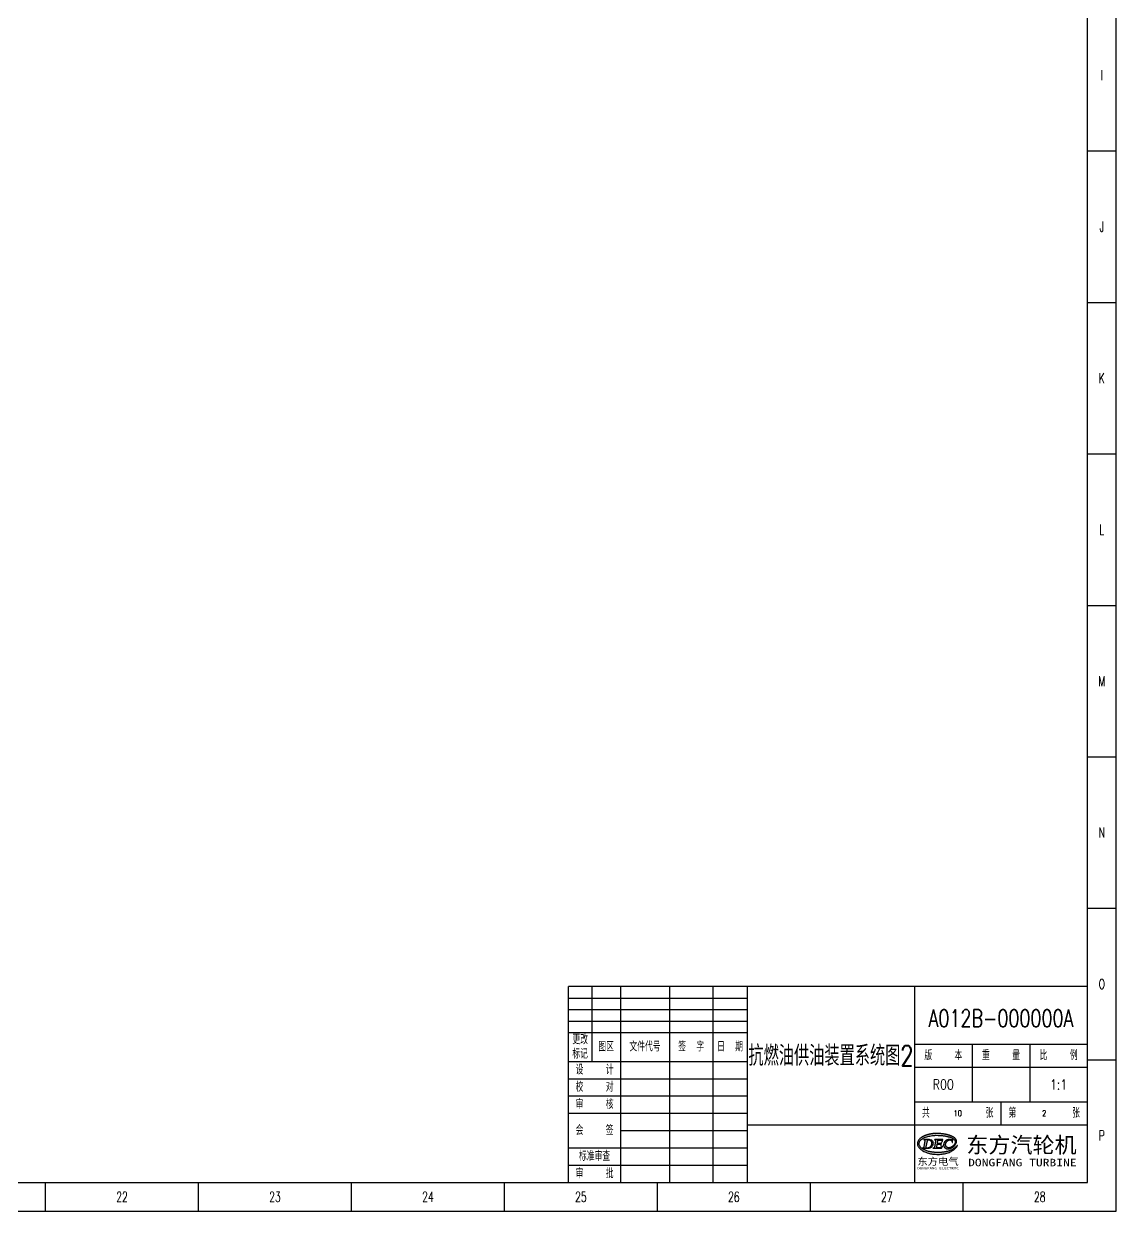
# Model space of a CAD drawing. Header units: millimetres. Extents: x 0 to 1486, y 0 to 841.
# Drawn here: x 1106.9 to 1486, y 0 to 412.1 of the extents above; entities that cross this region are included whole.
import ezdxf
from ezdxf.enums import TextEntityAlignment as Align

# ---------------------------------------------------------------- set-up
doc = ezdxf.new("R2010")
doc.units = ezdxf.units.MM
doc.layers.add('PDM_Title', color=7, linetype='Continuous')
doc.styles.add('HZ', font='TXT.SHX', dxfattribs={"width": 0.667, "bigfont": 'HZTXT.SHX'})
doc.styles.add('pdmHT', font='SIMHEI.TTF')

# ---------------------------------------------------------------- blocks, each defined once
blk = doc.blocks.new('FitPDM_DWGFrame')
at = {"layer": 'PDM_Title'}
h = blk.add_hatch(color=2, dxfattribs=at)
h.paths.add_polyline_path([(1419.25, 24.86), (1419.24, 24.83), (1419.23, 24.81), (1419.24, 24.79), (1419.26, 24.76), (1419.47, 24.76), (1419.51, 24.74), (1419.55, 24.72), (1419.59, 24.67), (1419.62, 24.62), (1419.63, 24.53), (1419.26, 22.33), (1419.25, 22.22), (1419.2, 22.15), (1419.15, 22.08), (1419.08, 22.01), (1419, 21.96), (1418.91, 21.96), (1418.82, 21.94), (1418.75, 21.93), (1418.73, 21.88), (1418.75, 21.84), (1418.79, 21.84), (1420.5, 21.84), (1420.71, 21.86), (1420.92, 21.89), (1421.13, 21.93), (1421.32, 21.99), (1421.48, 22.06), (1421.7, 22.17), (1421.88, 22.28), (1422.01, 22.39), (1422.17, 22.56), (1422.29, 22.72), (1422.38, 22.87), (1422.45, 23.05), (1422.51, 23.2), (1422.53, 23.41), (1422.54, 23.59), (1422.53, 23.78), (1422.5, 23.96), (1422.44, 24.13), (1422.33, 24.3), (1422.18, 24.47), (1421.96, 24.62), (1421.76, 24.71), (1421.48, 24.8), (1421.21, 24.86), (1420.96, 24.86)])
h.paths.add_polyline_path([(1420.45, 24.62), (1420.4, 24.56), (1420.37, 24.48), (1420.34, 24.38), (1419.99, 22.35), (1419.97, 22.24), (1419.97, 22.15), (1419.97, 22.09), (1420.05, 22.04), (1420.14, 22.01), (1420.32, 22.01), (1420.52, 22.02), (1420.64, 22.03), (1420.77, 22.05), (1420.91, 22.09), (1421, 22.12), (1421.1, 22.15), (1421.18, 22.19), (1421.28, 22.24), (1421.36, 22.29), (1421.43, 22.35), (1421.51, 22.39), (1421.57, 22.43), (1421.62, 22.49), (1421.68, 22.57), (1421.72, 22.63), (1421.77, 22.71), (1421.81, 22.78), (1421.83, 22.82), (1421.89, 22.91), (1421.92, 22.99), (1421.95, 23.08), (1421.98, 23.19), (1422, 23.29), (1422.03, 23.4), (1422.04, 23.51), (1422.04, 23.6), (1422.04, 23.69), (1422, 23.9), (1421.96, 24.04), (1421.93, 24.09), (1421.89, 24.17), (1421.84, 24.22), (1421.81, 24.27), (1421.76, 24.33), (1421.72, 24.38), (1421.66, 24.43), (1421.58, 24.5), (1421.5, 24.53), (1421.4, 24.58), (1421.27, 24.63), (1421.08, 24.68), (1420.94, 24.7), (1420.81, 24.71), (1420.72, 24.7)], flags=0)
h.paths.add_polyline_path([(1424.21, 24.66), (1425.24, 24.65), (1425.31, 24.62), (1425.39, 24.59), (1425.44, 24.55), (1425.48, 24.51), (1425.52, 24.46), (1425.54, 24.41), (1425.56, 24.36), (1425.58, 24.25), (1425.6, 24.18), (1425.62, 24.16), (1425.64, 24.16), (1425.67, 24.16), (1425.71, 24.19), (1425.74, 24.23), (1425.76, 24.28), (1425.83, 24.75), (1425.83, 24.8), (1425.81, 24.83), (1425.78, 24.85), (1425.75, 24.86), (1423.02, 24.86), (1422.98, 24.84), (1422.98, 24.8), (1423, 24.76), (1423.12, 24.75), (1423.21, 24.73), (1423.28, 24.69), (1423.31, 24.64), (1423.32, 24.56), (1423.31, 24.49), (1422.9, 22.25), (1422.87, 22.17), (1422.84, 22.11), (1422.79, 22.06), (1422.75, 22), (1422.68, 21.96), (1422.63, 21.94), (1422.59, 21.93), (1422.43, 21.93), (1422.41, 21.92), (1422.4, 21.88), (1422.41, 21.86), (1422.43, 21.84), (1425.31, 21.84), (1425.35, 21.85), (1425.4, 21.89), (1425.42, 21.92), (1425.68, 22.51), (1425.69, 22.54), (1425.69, 22.58), (1425.67, 22.59), (1425.64, 22.61), (1425.6, 22.61), (1425.57, 22.6), (1425.53, 22.56), (1425.5, 22.51), (1425.47, 22.46), (1425.43, 22.4), (1425.35, 22.34), (1425.25, 22.27), (1425.17, 22.21), (1425.1, 22.17), (1425.02, 22.12), (1424.94, 22.08), (1424.88, 22.05), (1424.8, 22.03), (1424.72, 22.02), (1424.65, 22.01), (1423.84, 22), (1423.78, 22.02), (1423.73, 22.05), (1423.71, 22.07), (1423.7, 22.16), (1423.7, 22.26), (1423.86, 23.2), (1423.87, 23.25), (1423.88, 23.28), (1423.91, 23.3), (1423.98, 23.31), (1424.71, 23.31), (1424.83, 23.29), (1424.93, 23.27), (1424.99, 23.22), (1425.03, 23.17), (1425.07, 23.11), (1425.09, 23.05), (1425.08, 22.99), (1425.08, 22.95), (1425.09, 22.9), (1425.11, 22.89), (1425.15, 22.89), (1425.18, 22.9), (1425.21, 22.92), (1425.22, 22.94), (1425.38, 23.82), (1425.39, 23.87), (1425.39, 23.89), (1425.37, 23.9), (1425.34, 23.91), (1425.31, 23.91), (1425.29, 23.89), (1425.27, 23.83), (1425.25, 23.76), (1425.23, 23.7), (1425.2, 23.65), (1425.15, 23.61), (1425.12, 23.58), (1425.05, 23.54), (1424.99, 23.51), (1424.92, 23.48), (1424.87, 23.48), (1423.97, 23.48), (1423.93, 23.51), (1423.92, 23.56), (1423.94, 23.65), (1424.09, 24.52), (1424.1, 24.57), (1424.12, 24.6), (1424.14, 24.63)])
h.paths.add_polyline_path([(1430.82, 22.6), (1430.86, 22.66), (1430.9, 22.72), (1430.91, 22.73), (1430.91, 22.75), (1430.91, 22.77), (1430.89, 22.79), (1430.88, 22.82), (1430.85, 22.82), (1430.81, 22.81), (1430.77, 22.77), (1430.73, 22.72), (1430.69, 22.66), (1430.67, 22.64), (1430.53, 22.49), (1430.35, 22.34), (1430.27, 22.26), (1430.17, 22.18), (1430.06, 22.07), (1429.96, 22), (1429.87, 21.94), (1429.78, 21.87), (1429.59, 21.72), (1429.46, 21.64), (1429.27, 21.53), (1429.09, 21.42), (1428.9, 21.33), (1428.73, 21.24), (1428.64, 21.2), (1428.58, 21.17), (1428.41, 21.11), (1428.26, 21.04), (1428.06, 20.97), (1427.87, 20.9), (1427.66, 20.83), (1427.46, 20.77), (1427.24, 20.72), (1427.03, 20.69), (1426.83, 20.66), (1426.62, 20.61), (1426.42, 20.58), (1426.13, 20.54), (1425.94, 20.51), (1425.7, 20.48), (1425.47, 20.46), (1425.21, 20.44), (1424.92, 20.41), (1424.57, 20.39), (1424.21, 20.39), (1424.03, 20.38), (1423.79, 20.37), (1423.4, 20.39), (1423.2, 20.41), (1423.06, 20.43), (1422.83, 20.46), (1422.65, 20.46), (1422.43, 20.51), (1422.14, 20.54), (1421.95, 20.59), (1421.74, 20.61), (1421.46, 20.67), (1421.19, 20.73), (1420.91, 20.79), (1420.64, 20.87), (1420.26, 20.99), (1420.05, 21.08), (1419.8, 21.17), (1419.58, 21.27), (1419.4, 21.35), (1419.22, 21.43), (1419.05, 21.54), (1418.82, 21.64), (1418.64, 21.77), (1418.48, 21.89), (1418.32, 22.04), (1418.17, 22.18), (1418.02, 22.36), (1417.94, 22.46), (1417.81, 22.65), (1417.72, 22.83), (1417.65, 23.06), (1417.61, 23.28), (1417.6, 23.54), (1417.64, 23.77), (1417.7, 24.01), (1417.79, 24.16), (1417.87, 24.32), (1418.01, 24.51), (1418.16, 24.7), (1418.34, 24.87), (1418.59, 25.07), (1418.89, 25.26), (1418.99, 25.33), (1419.23, 25.45), (1419.48, 25.58), (1419.85, 25.73), (1420.23, 25.83), (1420.63, 25.95), (1421.01, 26.05), (1421.32, 26.11), (1421.83, 26.19), (1422.23, 26.25), (1422.62, 26.29), (1423, 26.32), (1423.34, 26.35), (1424.25, 26.34), (1424.8, 26.31), (1425.02, 26.29), (1425.26, 26.27), (1425.47, 26.25), (1425.7, 26.24), (1425.92, 26.21), (1426.11, 26.18), (1426.34, 26.15), (1426.52, 26.12), (1426.75, 26.09), (1426.99, 26.04), (1427.26, 25.99), (1427.52, 25.93), (1427.71, 25.87), (1427.93, 25.82), (1428.1, 25.78), (1428.3, 25.74), (1428.46, 25.68), (1428.65, 25.61), (1428.76, 25.54), (1428.87, 25.51), (1428.98, 25.46), (1429.07, 25.4), (1429.15, 25.36), (1429.25, 25.3), (1429.36, 25.23), (1429.46, 25.16), (1429.53, 25.09), (1429.62, 25.02), (1429.69, 24.95), (1429.8, 24.86), (1429.87, 24.77), (1429.91, 24.69), (1429.95, 24.63), (1430, 24.55), (1430.04, 24.49), (1430.06, 24.41), (1430.09, 24.32), (1430.11, 24.21), (1430.11, 24.03), (1430.11, 23.88), (1430.09, 23.75), (1430.06, 23.66), (1430.04, 23.57), (1430.01, 23.47), (1429.95, 23.36), (1429.9, 23.29), (1429.82, 23.15), (1429.74, 23.05), (1429.68, 22.95), (1429.57, 22.85), (1429.49, 22.77), (1429.4, 22.68), (1429.34, 22.62), (1429.23, 22.54), (1429.15, 22.48), (1429.06, 22.42), (1428.97, 22.37), (1428.84, 22.31), (1428.76, 22.26), (1428.68, 22.23), (1428.59, 22.18), (1428.49, 22.14), (1428.35, 22.12), (1428.22, 22.09), (1428.07, 22.05), (1427.87, 22.05), (1427.65, 22.05), (1427.56, 22.08), (1427.44, 22.11), (1427.36, 22.14), (1427.29, 22.18), (1427.22, 22.22), (1427.16, 22.26), (1427.12, 22.3), (1427.08, 22.33), (1427.04, 22.35), (1427.01, 22.4), (1426.98, 22.44), (1426.96, 22.48), (1426.93, 22.53), (1426.9, 22.59), (1426.88, 22.65), (1426.86, 22.72), (1426.84, 22.79), (1426.82, 22.88), (1426.81, 22.97), (1426.79, 23.11), (1426.79, 23.24), (1426.82, 23.34), (1426.83, 23.41), (1426.84, 23.48), (1426.87, 23.57), (1426.9, 23.65), (1426.93, 23.73), (1426.96, 23.79), (1426.99, 23.85), (1427.02, 23.91), (1427.04, 23.97), (1427.06, 24), (1427.1, 24.04), (1427.12, 24.08), (1427.16, 24.11), (1427.18, 24.13), (1427.19, 24.16), (1427.21, 24.18), (1427.24, 24.22), (1427.25, 24.24), (1427.27, 24.26), (1427.32, 24.3), (1427.35, 24.35), (1427.45, 24.42), (1427.53, 24.48), (1427.63, 24.53), (1427.72, 24.59), (1427.8, 24.62), (1427.87, 24.65), (1427.98, 24.68), (1428.06, 24.7), (1428.12, 24.73), (1428.23, 24.73), (1428.38, 24.73), (1428.46, 24.71), (1428.55, 24.68), (1428.63, 24.66), (1428.71, 24.62), (1428.77, 24.58), (1428.82, 24.54), (1428.87, 24.49), (1428.92, 24.43), (1428.96, 24.39), (1428.99, 24.34), (1429, 24.29), (1429.03, 24.23), (1429.03, 24.16), (1429.05, 24.07), (1429.07, 23.99), (1429.07, 23.91), (1429.08, 23.89), (1429.1, 23.89), (1429.14, 23.88), (1429.15, 23.89), (1429.17, 23.91), (1429.17, 23.99), (1429.18, 24.11), (1429.3, 24.82), (1429.3, 24.85), (1429.28, 24.87), (1429.26, 24.89), (1429.22, 24.89), (1429.18, 24.87), (1429.15, 24.85), (1429.13, 24.82), (1429.12, 24.8), (1429.09, 24.78), (1429.04, 24.76), (1429, 24.75), (1428.95, 24.75), (1428.88, 24.76), (1428.82, 24.78), (1428.73, 24.8), (1428.63, 24.82), (1428.54, 24.85), (1428.43, 24.86), (1428.31, 24.87), (1428.16, 24.89), (1428, 24.89), (1427.84, 24.87), (1427.68, 24.86), (1427.58, 24.84), (1427.5, 24.82), (1427.39, 24.79), (1427.3, 24.76), (1427.22, 24.73), (1427.15, 24.71), (1427.06, 24.65), (1426.97, 24.6), (1426.9, 24.56), (1426.85, 24.51), (1426.8, 24.47), (1426.74, 24.42), (1426.66, 24.34), (1426.58, 24.26), (1426.52, 24.19), (1426.48, 24.13), (1426.43, 24.08), (1426.38, 24.01), (1426.34, 23.93), (1426.3, 23.86), (1426.27, 23.77), (1426.23, 23.7), (1426.19, 23.6), (1426.17, 23.52), (1426.17, 23.46), (1426.15, 23.41), (1426.14, 23.3), (1426.11, 23.21), (1426.11, 23.14), (1426.1, 23.05), (1426.09, 23.01), (1426.1, 22.98), (1426.11, 22.89), (1426.12, 22.8), (1426.14, 22.71), (1426.14, 22.62), (1426.16, 22.54), (1426.21, 22.44), (1426.25, 22.37), (1426.3, 22.29), (1426.34, 22.23), (1426.39, 22.17), (1426.44, 22.13), (1426.5, 22.06), (1426.55, 22), (1426.62, 21.95), (1426.7, 21.89), (1426.78, 21.84), (1426.85, 21.81), (1426.92, 21.79), (1427.04, 21.75), (1427.15, 21.71), (1427.27, 21.69), (1427.42, 21.68), (1427.57, 21.67), (1427.74, 21.68), (1427.91, 21.69), (1428.07, 21.71), (1428.22, 21.74), (1428.33, 21.77), (1428.41, 21.79), (1428.49, 21.82), (1428.61, 21.86), (1428.68, 21.91), (1428.77, 21.94), (1428.87, 22), (1428.94, 22.04), (1429.01, 22.08), (1429.11, 22.14), (1429.18, 22.2), (1429.29, 22.26), (1429.35, 22.31), (1429.41, 22.36), (1429.46, 22.38), (1429.53, 22.45), (1429.61, 22.5), (1429.67, 22.56), (1429.72, 22.62), (1429.77, 22.65), (1429.83, 22.71), (1429.85, 22.75), (1429.91, 22.8), (1429.94, 22.86), (1429.98, 22.88), (1430.01, 22.92), (1430.04, 22.95), (1430.06, 22.99), (1430.1, 23.04), (1430.14, 23.08), (1430.16, 23.12), (1430.2, 23.18), (1430.24, 23.24), (1430.28, 23.28), (1430.31, 23.35), (1430.36, 23.4), (1430.38, 23.45), (1430.4, 23.49), (1430.42, 23.56), (1430.44, 23.61), (1430.47, 23.69), (1430.5, 23.76), (1430.52, 23.84), (1430.54, 23.91), (1430.56, 23.99), (1430.57, 24.08), (1430.58, 24.24), (1430.57, 24.46), (1430.55, 24.58), (1430.52, 24.66), (1430.49, 24.75), (1430.46, 24.8), (1430.43, 24.86), (1430.39, 24.93), (1430.34, 25), (1430.3, 25.05), (1430.26, 25.11), (1430.2, 25.16), (1430.14, 25.25), (1430.06, 25.31), (1430, 25.38), (1429.94, 25.42), (1429.86, 25.49), (1429.79, 25.55), (1429.71, 25.61), (1429.65, 25.66), (1429.57, 25.7), (1429.5, 25.74), (1429.41, 25.79), (1429.34, 25.83), (1429.27, 25.87), (1429.2, 25.9), (1429.12, 25.94), (1429.06, 25.98), (1429.02, 25.99), (1428.96, 26.01), (1428.86, 26.07), (1428.76, 26.1), (1428.69, 26.14), (1428.59, 26.17), (1428.51, 26.21), (1428.43, 26.24), (1428.35, 26.27), (1428.27, 26.31), (1428.18, 26.33), (1428.09, 26.36), (1428.01, 26.38), (1427.92, 26.42), (1427.82, 26.45), (1427.72, 26.47), (1427.62, 26.5), (1427.53, 26.53), (1427.43, 26.55), (1427.33, 26.58), (1427.22, 26.6), (1427.12, 26.62), (1427.04, 26.64), (1426.95, 26.66), (1426.82, 26.68), (1426.74, 26.7), (1426.64, 26.71), (1426.57, 26.74), (1426.46, 26.75), (1426.38, 26.77), (1426.27, 26.79), (1426.11, 26.81), (1426, 26.83), (1425.91, 26.85), (1425.8, 26.87), (1425.67, 26.88), (1425.49, 26.9), (1425.34, 26.92), (1425.14, 26.94), (1424.95, 26.95), (1424.75, 26.95), (1424.54, 26.96), (1424.27, 26.97), (1423.96, 26.98), (1423.61, 26.99), (1423.37, 26.98), (1423.1, 26.96), (1422.88, 26.96), (1422.62, 26.95), (1422.41, 26.93), (1422.24, 26.9), (1422.05, 26.88), (1421.9, 26.86), (1421.8, 26.84), (1421.71, 26.82), (1421.61, 26.8), (1421.48, 26.78), (1421.39, 26.76), (1421.25, 26.73), (1421.14, 26.71), (1421.06, 26.69), (1420.95, 26.66), (1420.82, 26.64), (1420.73, 26.62), (1420.65, 26.59), (1420.54, 26.56), (1420.43, 26.53), (1420.33, 26.5), (1420.24, 26.47), (1420.18, 26.45), (1420.09, 26.42), (1419.99, 26.38), (1419.91, 26.37), (1419.85, 26.33), (1419.78, 26.31), (1419.7, 26.27), (1419.6, 26.24), (1419.52, 26.2), (1419.43, 26.17), (1419.34, 26.13), (1419.25, 26.09), (1419.17, 26.04), (1419.08, 26), (1419, 25.96), (1418.91, 25.92), (1418.84, 25.87), (1418.75, 25.83), (1418.66, 25.78), (1418.57, 25.73), (1418.5, 25.69), (1418.43, 25.64), (1418.35, 25.58), (1418.24, 25.51), (1418.09, 25.38), (1417.91, 25.23), (1417.71, 25.05), (1417.55, 24.84), (1417.39, 24.65), (1417.29, 24.45), (1417.19, 24.23), (1417.12, 24.09), (1417.07, 23.88), (1417.02, 23.67), (1417.01, 23.51), (1417.01, 23.4), (1417, 23.3), (1417.01, 23.21), (1417.06, 22.94), (1417.14, 22.74), (1417.27, 22.48), (1417.39, 22.31), (1417.51, 22.13), (1417.66, 21.96), (1417.81, 21.78), (1417.98, 21.62), (1418.18, 21.44), (1418.42, 21.27), (1418.68, 21.09), (1418.93, 20.92), (1419.19, 20.78), (1419.53, 20.64), (1419.9, 20.47), (1420.38, 20.29), (1420.87, 20.13), (1421.21, 20.02), (1421.56, 19.95), (1421.89, 19.88), (1422.29, 19.83), (1422.63, 19.79), (1423.14, 19.76), (1423.76, 19.72), (1424.27, 19.71), (1424.64, 19.75), (1425.12, 19.77), (1425.55, 19.83), (1425.95, 19.89), (1426.39, 19.95), (1426.85, 20.06), (1427.27, 20.17), (1427.66, 20.31), (1427.99, 20.43), (1428.35, 20.59), (1428.7, 20.75), (1429, 20.92), (1429.34, 21.15), (1429.63, 21.36), (1429.82, 21.51), (1429.92, 21.59), (1430, 21.66), (1430.14, 21.8), (1430.32, 21.98), (1430.46, 22.16), (1430.56, 22.29), (1430.67, 22.41)])
at = {"layer": 'PDM_Title', "color": 2}
for p, q in [((1486, 0), (1486, 841)), ((1476, 367.94), (1486, 367.94)), ((1476, 315.38), (1486, 315.38)), ((1476, 262.81), (1486, 262.81)), ((1476, 210.25), (1486, 210.25)), ((1476, 157.69), (1486, 157.69)), ((1476, 105.12), (1486, 105.12)), ((1304, 78), (1304, 52)), ((1314, 78), (1314, 10)), ((1331, 78), (1331, 10)), ((1346, 78), (1346, 10)), ((1358, 78), (1358, 10)), ((1416, 78), (1416, 10)), ((1296, 74), (1358, 74)), ((1296, 70), (1358, 70)), ((1296, 66), (1358, 66)), ((1296, 62), (1358, 62)), ((1416, 58), (1476, 58)), ((1436, 58), (1436, 38)), ((1456, 58), (1456, 38)), ((1296, 52), (1358, 52)), ((1416, 50), (1476, 50)), ((1476, 52.56), (1486, 52.56)), ((1296, 46), (1358, 46)), ((1296, 40), (1358, 40)), ((1416, 38), (1476, 38)), ((1446, 38), (1446, 30)), ((1296, 34), (1358, 34)), ((1358, 30), (1416, 30)), ((1416, 30), (1476, 30)), ((1314, 28), (1358, 28)), ((1417.55, 24.84), (1417.39, 24.65)), ((1417.71, 25.05), (1417.55, 24.84)), ((1417.91, 25.23), (1417.71, 25.05)), ((1418.09, 25.38), (1417.91, 25.23)), ((1418.24, 25.51), (1418.09, 25.38)), ((1418.16, 24.7), (1418.34, 24.87)), ((1418.35, 25.58), (1418.24, 25.51)), ((1418.34, 24.87), (1418.59, 25.07)), ((1418.43, 25.64), (1418.35, 25.58)), ((1418.5, 25.69), (1418.43, 25.64)), ((1418.57, 25.73), (1418.5, 25.69)), ((1418.66, 25.78), (1418.57, 25.73)), ((1418.59, 25.07), (1418.89, 25.26)), ((1418.75, 25.83), (1418.66, 25.78)), ((1418.84, 25.87), (1418.75, 25.83)), ((1418.91, 25.92), (1418.84, 25.87)), ((1418.89, 25.26), (1418.99, 25.33)), ((1419, 25.96), (1418.91, 25.92)), ((1418.99, 25.33), (1419.23, 25.45)), ((1419.08, 26), (1419, 25.96)), ((1419.17, 26.04), (1419.08, 26)), ((1419.25, 26.09), (1419.17, 26.04)), ((1419.23, 25.45), (1419.48, 25.58)), ((1419.24, 24.83), (1419.23, 24.81)), ((1419.23, 24.81), (1419.24, 24.79)), ((1419.25, 24.86), (1419.24, 24.83)), ((1419.24, 24.79), (1419.26, 24.76)), ((1419.34, 26.13), (1419.25, 26.09)), ((1420.96, 24.86), (1419.25, 24.86)), ((1419.26, 24.76), (1419.47, 24.76)), ((1419.43, 26.17), (1419.34, 26.13)), ((1419.52, 26.2), (1419.43, 26.17)), ((1419.47, 24.76), (1419.51, 24.74)), ((1419.48, 25.58), (1419.85, 25.73)), ((1419.51, 24.74), (1419.55, 24.72)), ((1419.6, 26.24), (1419.52, 26.2)), ((1419.7, 26.27), (1419.6, 26.24)), ((1419.78, 26.31), (1419.7, 26.27)), ((1419.85, 26.33), (1419.78, 26.31)), ((1419.91, 26.37), (1419.85, 26.33)), ((1419.85, 25.73), (1420.23, 25.83)), ((1419.99, 26.38), (1419.91, 26.37)), ((1420.09, 26.42), (1419.99, 26.38)), ((1420.18, 26.45), (1420.09, 26.42)), ((1420.24, 26.47), (1420.18, 26.45)), ((1420.23, 25.83), (1420.63, 25.95)), ((1420.33, 26.5), (1420.24, 26.47)), ((1420.43, 26.53), (1420.33, 26.5)), ((1420.54, 26.56), (1420.43, 26.53)), ((1420.65, 26.59), (1420.54, 26.56)), ((1420.63, 25.95), (1421.01, 26.05)), ((1420.73, 26.62), (1420.65, 26.59)), ((1420.82, 26.64), (1420.73, 26.62)), ((1420.95, 26.66), (1420.82, 26.64)), ((1421.06, 26.69), (1420.95, 26.66)), ((1421.21, 24.86), (1420.96, 24.86)), ((1421.01, 26.05), (1421.32, 26.11)), ((1421.14, 26.71), (1421.06, 26.69)), ((1421.25, 26.73), (1421.14, 26.71)), ((1421.48, 24.8), (1421.21, 24.86)), ((1421.39, 26.76), (1421.25, 26.73)), ((1421.32, 26.11), (1421.83, 26.19)), ((1421.48, 26.78), (1421.39, 26.76)), ((1421.61, 26.8), (1421.48, 26.78)), ((1421.76, 24.71), (1421.48, 24.8)), ((1421.71, 26.82), (1421.61, 26.8)), ((1421.8, 26.84), (1421.71, 26.82)), ((1421.9, 26.86), (1421.8, 26.84)), ((1421.83, 26.19), (1422.23, 26.25)), ((1422.05, 26.88), (1421.9, 26.86)), ((1422.24, 26.9), (1422.05, 26.88)), ((1422.23, 26.25), (1422.62, 26.29)), ((1422.41, 26.93), (1422.24, 26.9)), ((1422.62, 26.95), (1422.41, 26.93)), ((1422.88, 26.96), (1422.62, 26.95)), ((1422.62, 26.29), (1423, 26.32)), ((1423.1, 26.96), (1422.88, 26.96)), ((1423.02, 24.86), (1422.98, 24.84)), ((1422.98, 24.84), (1422.98, 24.8)), ((1422.98, 24.8), (1423, 24.76)), ((1423, 26.32), (1423.34, 26.35)), ((1423, 24.76), (1423.12, 24.75)), ((1425.75, 24.86), (1423.02, 24.86)), ((1423.37, 26.98), (1423.1, 26.96)), ((1423.12, 24.75), (1423.21, 24.73)), ((1423.21, 24.73), (1423.28, 24.69)), ((1423.34, 26.35), (1424.25, 26.34)), ((1423.61, 26.99), (1423.37, 26.98)), ((1423.96, 26.98), (1423.61, 26.99)), ((1424.27, 26.97), (1423.96, 26.98)), ((1424.25, 26.34), (1424.8, 26.31)), ((1424.54, 26.96), (1424.27, 26.97)), ((1424.75, 26.95), (1424.54, 26.96)), ((1424.95, 26.95), (1424.75, 26.95)), ((1424.8, 26.31), (1425.02, 26.29)), ((1425.14, 26.94), (1424.95, 26.95)), ((1425.02, 26.29), (1425.26, 26.27)), ((1425.34, 26.92), (1425.14, 26.94)), ((1425.26, 26.27), (1425.47, 26.25)), ((1425.49, 26.9), (1425.34, 26.92)), ((1425.47, 26.25), (1425.7, 26.24)), ((1425.67, 26.88), (1425.49, 26.9)), ((1425.8, 26.87), (1425.67, 26.88)), ((1425.7, 26.24), (1425.92, 26.21)), ((1425.78, 24.85), (1425.75, 24.86)), ((1425.76, 24.28), (1425.83, 24.75)), ((1425.81, 24.83), (1425.78, 24.85)), ((1425.91, 26.85), (1425.8, 26.87)), ((1425.83, 24.8), (1425.81, 24.83)), ((1425.83, 24.75), (1425.83, 24.8)), ((1426, 26.83), (1425.91, 26.85)), ((1425.92, 26.21), (1426.11, 26.18)), ((1426.11, 26.81), (1426, 26.83)), ((1426.27, 26.79), (1426.11, 26.81)), ((1426.11, 26.18), (1426.34, 26.15)), ((1426.38, 26.77), (1426.27, 26.79)), ((1426.34, 26.15), (1426.52, 26.12)), ((1426.46, 26.75), (1426.38, 26.77)), ((1426.57, 26.74), (1426.46, 26.75)), ((1426.52, 26.12), (1426.75, 26.09)), ((1426.64, 26.71), (1426.57, 26.74)), ((1426.74, 26.7), (1426.64, 26.71)), ((1426.82, 26.68), (1426.74, 26.7)), ((1426.75, 26.09), (1426.99, 26.04)), ((1426.95, 26.66), (1426.82, 26.68)), ((1427.04, 26.64), (1426.95, 26.66)), ((1426.99, 26.04), (1427.26, 25.99)), ((1427.12, 26.62), (1427.04, 26.64)), ((1427.22, 26.6), (1427.12, 26.62)), ((1427.22, 24.73), (1427.15, 24.71)), ((1427.33, 26.58), (1427.22, 26.6)), ((1427.3, 24.76), (1427.22, 24.73)), ((1427.26, 25.99), (1427.52, 25.93)), ((1427.39, 24.79), (1427.3, 24.76)), ((1427.43, 26.55), (1427.33, 26.58)), ((1427.5, 24.82), (1427.39, 24.79)), ((1427.53, 26.53), (1427.43, 26.55)), ((1427.58, 24.84), (1427.5, 24.82)), ((1427.52, 25.93), (1427.71, 25.87)), ((1427.62, 26.5), (1427.53, 26.53)), ((1427.68, 24.86), (1427.58, 24.84)), ((1427.72, 26.47), (1427.62, 26.5)), ((1427.84, 24.87), (1427.68, 24.86)), ((1427.71, 25.87), (1427.93, 25.82)), ((1427.82, 26.45), (1427.72, 26.47)), ((1427.92, 26.42), (1427.82, 26.45)), ((1428, 24.89), (1427.84, 24.87)), ((1428.01, 26.38), (1427.92, 26.42)), ((1427.93, 25.82), (1428.1, 25.78)), ((1428.16, 24.89), (1428, 24.89)), ((1428.09, 26.36), (1428.01, 26.38)), ((1428.06, 24.7), (1428.12, 24.73)), ((1428.18, 26.33), (1428.09, 26.36)), ((1428.1, 25.78), (1428.3, 25.74)), ((1428.12, 24.73), (1428.23, 24.73)), ((1428.31, 24.87), (1428.16, 24.89)), ((1428.27, 26.31), (1428.18, 26.33)), ((1428.23, 24.73), (1428.38, 24.73)), ((1428.35, 26.27), (1428.27, 26.31)), ((1428.3, 25.74), (1428.46, 25.68)), ((1428.43, 24.86), (1428.31, 24.87)), ((1428.43, 26.24), (1428.35, 26.27)), ((1428.38, 24.73), (1428.46, 24.71)), ((1428.51, 26.21), (1428.43, 26.24)), ((1428.54, 24.85), (1428.43, 24.86)), ((1428.46, 25.68), (1428.65, 25.61)), ((1428.59, 26.17), (1428.51, 26.21)), ((1428.63, 24.82), (1428.54, 24.85)), ((1428.69, 26.14), (1428.59, 26.17)), ((1428.73, 24.8), (1428.63, 24.82)), ((1428.65, 25.61), (1428.76, 25.54)), ((1428.76, 26.1), (1428.69, 26.14)), ((1428.82, 24.78), (1428.73, 24.8)), ((1428.86, 26.07), (1428.76, 26.1)), ((1428.76, 25.54), (1428.87, 25.51)), ((1428.88, 24.76), (1428.82, 24.78)), ((1428.96, 26.01), (1428.86, 26.07)), ((1428.87, 25.51), (1428.98, 25.46)), ((1428.95, 24.75), (1428.88, 24.76)), ((1429, 24.75), (1428.95, 24.75)), ((1429.02, 25.99), (1428.96, 26.01)), ((1428.98, 25.46), (1429.07, 25.4)), ((1429.04, 24.76), (1429, 24.75)), ((1429.06, 25.98), (1429.02, 25.99)), ((1429.09, 24.78), (1429.04, 24.76)), ((1429.12, 25.94), (1429.06, 25.98)), ((1429.07, 25.4), (1429.15, 25.36)), ((1429.12, 24.8), (1429.09, 24.78)), ((1429.2, 25.9), (1429.12, 25.94)), ((1429.13, 24.82), (1429.12, 24.8)), ((1429.15, 24.85), (1429.13, 24.82)), ((1429.15, 25.36), (1429.25, 25.3)), ((1429.18, 24.87), (1429.15, 24.85)), ((1429.22, 24.89), (1429.18, 24.87)), ((1429.18, 24.11), (1429.3, 24.82)), ((1429.27, 25.87), (1429.2, 25.9)), ((1429.26, 24.89), (1429.22, 24.89)), ((1429.25, 25.3), (1429.36, 25.23)), ((1429.28, 24.87), (1429.26, 24.89)), ((1429.34, 25.83), (1429.27, 25.87)), ((1429.3, 24.85), (1429.28, 24.87)), ((1429.3, 24.82), (1429.3, 24.85)), ((1429.41, 25.79), (1429.34, 25.83)), ((1429.36, 25.23), (1429.46, 25.16)), ((1429.5, 25.74), (1429.41, 25.79)), ((1429.46, 25.16), (1429.53, 25.09)), ((1429.57, 25.7), (1429.5, 25.74)), ((1429.53, 25.09), (1429.62, 25.02)), ((1429.65, 25.66), (1429.57, 25.7)), ((1429.62, 25.02), (1429.69, 24.95)), ((1429.71, 25.61), (1429.65, 25.66)), ((1429.69, 24.95), (1429.8, 24.86)), ((1429.79, 25.55), (1429.71, 25.61)), ((1429.86, 25.49), (1429.79, 25.55)), ((1429.8, 24.86), (1429.87, 24.77)), ((1429.94, 25.42), (1429.86, 25.49)), ((1429.87, 24.77), (1429.91, 24.69)), ((1430, 25.38), (1429.94, 25.42)), ((1430.06, 25.31), (1430, 25.38)), ((1430.14, 25.25), (1430.06, 25.31)), ((1430.2, 25.16), (1430.14, 25.25)), ((1430.26, 25.11), (1430.2, 25.16)), ((1430.3, 25.05), (1430.26, 25.11)), ((1430.34, 25), (1430.3, 25.05)), ((1430.39, 24.93), (1430.34, 25)), ((1430.43, 24.86), (1430.39, 24.93)), ((1430.46, 24.8), (1430.43, 24.86)), ((1430.49, 24.75), (1430.46, 24.8)), ((1430.52, 24.66), (1430.49, 24.75)), ((1296, 22), (1358, 22)), ((1417.01, 23.4), (1417, 23.3)), ((1417, 23.3), (1417.01, 23.21)), ((1417.02, 23.67), (1417.01, 23.51)), ((1417.01, 23.51), (1417.01, 23.4)), ((1417.01, 23.21), (1417.06, 22.94)), ((1417.07, 23.88), (1417.02, 23.67)), ((1417.06, 22.94), (1417.14, 22.74)), ((1417.12, 24.09), (1417.07, 23.88)), ((1417.19, 24.23), (1417.12, 24.09)), ((1417.14, 22.74), (1417.27, 22.48)), ((1417.29, 24.45), (1417.19, 24.23)), ((1417.27, 22.48), (1417.39, 22.31)), ((1417.39, 24.65), (1417.29, 24.45)), ((1417.39, 22.31), (1417.51, 22.13)), ((1417.51, 22.13), (1417.66, 21.96)), ((1417.6, 23.54), (1417.64, 23.77)), ((1417.61, 23.28), (1417.6, 23.54)), ((1417.65, 23.06), (1417.61, 23.28)), ((1417.64, 23.77), (1417.7, 24.01)), ((1417.72, 22.83), (1417.65, 23.06)), ((1417.66, 21.96), (1417.81, 21.78)), ((1417.7, 24.01), (1417.79, 24.16)), ((1417.81, 22.65), (1417.72, 22.83)), ((1417.79, 24.16), (1417.87, 24.32)), ((1417.94, 22.46), (1417.81, 22.65)), ((1417.81, 21.78), (1417.98, 21.62)), ((1417.87, 24.32), (1418.01, 24.51)), ((1418.02, 22.36), (1417.94, 22.46)), ((1417.98, 21.62), (1418.18, 21.44)), ((1418.01, 24.51), (1418.16, 24.7)), ((1418.17, 22.18), (1418.02, 22.36)), ((1418.32, 22.04), (1418.17, 22.18)), ((1418.18, 21.44), (1418.42, 21.27)), ((1418.48, 21.89), (1418.32, 22.04)), ((1418.42, 21.27), (1418.68, 21.09)), ((1418.64, 21.77), (1418.48, 21.89)), ((1418.82, 21.64), (1418.64, 21.77)), ((1418.68, 21.09), (1418.93, 20.92)), ((1418.75, 21.93), (1418.73, 21.88)), ((1418.73, 21.88), (1418.75, 21.84)), ((1418.82, 21.94), (1418.75, 21.93)), ((1418.75, 21.84), (1418.79, 21.84)), ((1418.79, 21.84), (1420.5, 21.84)), ((1418.91, 21.96), (1418.82, 21.94)), ((1419.05, 21.54), (1418.82, 21.64)), ((1419, 21.96), (1418.91, 21.96)), ((1418.93, 20.92), (1419.19, 20.78)), ((1419.08, 22.01), (1419, 21.96)), ((1419.22, 21.43), (1419.05, 21.54)), ((1419.15, 22.08), (1419.08, 22.01)), ((1419.2, 22.15), (1419.15, 22.08)), ((1419.19, 20.78), (1419.53, 20.64)), ((1419.25, 22.22), (1419.2, 22.15)), ((1419.4, 21.35), (1419.22, 21.43)), ((1419.26, 22.33), (1419.25, 22.22)), ((1419.63, 24.53), (1419.26, 22.33)), ((1419.58, 21.27), (1419.4, 21.35)), ((1419.53, 20.64), (1419.9, 20.47)), ((1419.55, 24.72), (1419.59, 24.67)), ((1419.8, 21.17), (1419.58, 21.27)), ((1419.59, 24.67), (1419.62, 24.62)), ((1419.62, 24.62), (1419.63, 24.53)), ((1420.05, 21.08), (1419.8, 21.17)), ((1419.99, 22.35), (1419.97, 22.24)), ((1419.97, 22.24), (1419.97, 22.15)), ((1419.97, 22.15), (1419.97, 22.09)), ((1419.97, 22.09), (1420.05, 22.04)), ((1420.34, 24.38), (1419.99, 22.35)), ((1420.05, 22.04), (1420.14, 22.01)), ((1420.26, 20.99), (1420.05, 21.08)), ((1420.14, 22.01), (1420.32, 22.01)), ((1420.64, 20.87), (1420.26, 20.99)), ((1420.32, 22.01), (1420.52, 22.02)), ((1420.37, 24.48), (1420.34, 24.38)), ((1420.4, 24.56), (1420.37, 24.48)), ((1420.45, 24.62), (1420.4, 24.56)), ((1420.72, 24.7), (1420.45, 24.62)), ((1420.5, 21.84), (1420.71, 21.86)), ((1420.52, 22.02), (1420.64, 22.03)), ((1420.64, 22.03), (1420.77, 22.05)), ((1420.91, 20.79), (1420.64, 20.87)), ((1420.71, 21.86), (1420.92, 21.89)), ((1420.81, 24.71), (1420.72, 24.7)), ((1420.77, 22.05), (1420.91, 22.09)), ((1420.94, 24.7), (1420.81, 24.71)), ((1420.91, 22.09), (1421, 22.12)), ((1421.19, 20.73), (1420.91, 20.79)), ((1420.92, 21.89), (1421.13, 21.93)), ((1421.08, 24.68), (1420.94, 24.7)), ((1421, 22.12), (1421.1, 22.15)), ((1421.27, 24.63), (1421.08, 24.68)), ((1421.1, 22.15), (1421.18, 22.19)), ((1421.13, 21.93), (1421.32, 21.99)), ((1421.18, 22.19), (1421.28, 22.24)), ((1421.46, 20.67), (1421.19, 20.73)), ((1421.4, 24.58), (1421.27, 24.63)), ((1421.28, 22.24), (1421.36, 22.29)), ((1421.32, 21.99), (1421.48, 22.06)), ((1421.36, 22.29), (1421.43, 22.35)), ((1421.5, 24.53), (1421.4, 24.58)), ((1421.43, 22.35), (1421.51, 22.39)), ((1421.74, 20.61), (1421.46, 20.67)), ((1421.48, 22.06), (1421.7, 22.17)), ((1421.58, 24.5), (1421.5, 24.53)), ((1421.51, 22.39), (1421.57, 22.43)), ((1421.57, 22.43), (1421.62, 22.49)), ((1421.66, 24.43), (1421.58, 24.5)), ((1421.62, 22.49), (1421.68, 22.57)), ((1421.72, 24.38), (1421.66, 24.43)), ((1421.68, 22.57), (1421.72, 22.63)), ((1421.7, 22.17), (1421.88, 22.28)), ((1421.76, 24.33), (1421.72, 24.38)), ((1421.72, 22.63), (1421.77, 22.71)), ((1421.95, 20.59), (1421.74, 20.61)), ((1421.96, 24.62), (1421.76, 24.71)), ((1421.81, 24.27), (1421.76, 24.33)), ((1421.77, 22.71), (1421.81, 22.78)), ((1421.84, 24.22), (1421.81, 24.27)), ((1421.81, 22.78), (1421.83, 22.82)), ((1421.83, 22.82), (1421.89, 22.91)), ((1421.89, 24.17), (1421.84, 24.22)), ((1421.88, 22.28), (1422.01, 22.39)), ((1421.93, 24.09), (1421.89, 24.17)), ((1421.89, 22.91), (1421.92, 22.99)), ((1421.92, 22.99), (1421.95, 23.08)), ((1421.96, 24.04), (1421.93, 24.09)), ((1421.95, 23.08), (1421.98, 23.19)), ((1422.18, 24.47), (1421.96, 24.62)), ((1422, 23.9), (1421.96, 24.04)), ((1421.98, 23.19), (1422, 23.29)), ((1422.04, 23.69), (1422, 23.9)), ((1422, 23.29), (1422.03, 23.4)), ((1422.01, 22.39), (1422.17, 22.56)), ((1422.03, 23.4), (1422.04, 23.51)), ((1422.04, 23.6), (1422.04, 23.69)), ((1422.04, 23.51), (1422.04, 23.6)), ((1422.17, 22.56), (1422.29, 22.72)), ((1422.33, 24.3), (1422.18, 24.47)), ((1422.29, 22.72), (1422.38, 22.87)), ((1422.44, 24.13), (1422.33, 24.3)), ((1422.38, 22.87), (1422.45, 23.05)), ((1422.41, 21.92), (1422.4, 21.88)), ((1422.4, 21.88), (1422.41, 21.86)), ((1422.43, 21.93), (1422.41, 21.92)), ((1422.41, 21.86), (1422.43, 21.84)), ((1422.59, 21.93), (1422.43, 21.93)), ((1422.43, 21.84), (1425.31, 21.84)), ((1422.5, 23.96), (1422.44, 24.13)), ((1422.45, 23.05), (1422.51, 23.2)), ((1422.53, 23.78), (1422.5, 23.96)), ((1422.51, 23.2), (1422.53, 23.41)), ((1422.54, 23.59), (1422.53, 23.78)), ((1422.53, 23.41), (1422.54, 23.59)), ((1422.63, 21.94), (1422.59, 21.93)), ((1422.68, 21.96), (1422.63, 21.94)), ((1422.75, 22), (1422.68, 21.96)), ((1422.79, 22.06), (1422.75, 22)), ((1422.84, 22.11), (1422.79, 22.06)), ((1422.87, 22.17), (1422.84, 22.11)), ((1422.9, 22.25), (1422.87, 22.17)), ((1423.31, 24.49), (1422.9, 22.25)), ((1423.28, 24.69), (1423.31, 24.64)), ((1423.31, 24.64), (1423.32, 24.56)), ((1423.32, 24.56), (1423.31, 24.49)), ((1423.7, 22.26), (1423.86, 23.2)), ((1423.7, 22.16), (1423.7, 22.26)), ((1423.71, 22.07), (1423.7, 22.16)), ((1423.73, 22.05), (1423.71, 22.07)), ((1423.78, 22.02), (1423.73, 22.05)), ((1423.84, 22), (1423.78, 22.02)), ((1424.65, 22.01), (1423.84, 22)), ((1423.86, 23.2), (1423.87, 23.25)), ((1423.87, 23.25), (1423.88, 23.28)), ((1423.88, 23.28), (1423.91, 23.3)), ((1423.91, 23.3), (1423.98, 23.31)), ((1423.92, 23.56), (1423.94, 23.65)), ((1423.93, 23.51), (1423.92, 23.56)), ((1423.97, 23.48), (1423.93, 23.51)), ((1423.94, 23.65), (1424.09, 24.52)), ((1424.87, 23.48), (1423.97, 23.48)), ((1423.98, 23.31), (1424.71, 23.31)), ((1424.09, 24.52), (1424.1, 24.57)), ((1424.1, 24.57), (1424.12, 24.6)), ((1424.12, 24.6), (1424.14, 24.63)), ((1424.14, 24.63), (1424.21, 24.66)), ((1424.21, 24.66), (1425.24, 24.65)), ((1424.72, 22.02), (1424.65, 22.01)), ((1424.71, 23.31), (1424.83, 23.29)), ((1424.8, 22.03), (1424.72, 22.02)), ((1424.88, 22.05), (1424.8, 22.03)), ((1424.83, 23.29), (1424.93, 23.27)), ((1424.92, 23.48), (1424.87, 23.48)), ((1424.94, 22.08), (1424.88, 22.05)), ((1424.99, 23.51), (1424.92, 23.48)), ((1424.93, 23.27), (1424.99, 23.22)), ((1425.02, 22.12), (1424.94, 22.08)), ((1425.05, 23.54), (1424.99, 23.51)), ((1424.99, 23.22), (1425.03, 23.17)), ((1425.1, 22.17), (1425.02, 22.12)), ((1425.03, 23.17), (1425.07, 23.11)), ((1425.12, 23.58), (1425.05, 23.54)), ((1425.07, 23.11), (1425.09, 23.05)), ((1425.09, 23.05), (1425.08, 22.99)), ((1425.08, 22.99), (1425.08, 22.95)), ((1425.08, 22.95), (1425.09, 22.9)), ((1425.09, 22.9), (1425.11, 22.89)), ((1425.17, 22.21), (1425.1, 22.17)), ((1425.11, 22.89), (1425.15, 22.89)), ((1425.15, 23.61), (1425.12, 23.58)), ((1425.2, 23.65), (1425.15, 23.61)), ((1425.15, 22.89), (1425.18, 22.9)), ((1425.25, 22.27), (1425.17, 22.21)), ((1425.18, 22.9), (1425.21, 22.92)), ((1425.23, 23.7), (1425.2, 23.65)), ((1425.21, 22.92), (1425.22, 22.94)), ((1425.22, 22.94), (1425.38, 23.82)), ((1425.25, 23.76), (1425.23, 23.7)), ((1425.24, 24.65), (1425.31, 24.62)), ((1425.27, 23.83), (1425.25, 23.76)), ((1425.35, 22.34), (1425.25, 22.27)), ((1425.29, 23.89), (1425.27, 23.83)), ((1425.31, 23.91), (1425.29, 23.89)), ((1425.31, 24.62), (1425.39, 24.59)), ((1425.34, 23.91), (1425.31, 23.91)), ((1425.31, 21.84), (1425.35, 21.85)), ((1425.37, 23.9), (1425.34, 23.91)), ((1425.43, 22.4), (1425.35, 22.34)), ((1425.35, 21.85), (1425.4, 21.89)), ((1425.39, 23.89), (1425.37, 23.9)), ((1425.38, 23.82), (1425.39, 23.87)), ((1425.39, 24.59), (1425.44, 24.55)), ((1425.39, 23.87), (1425.39, 23.89)), ((1425.4, 21.89), (1425.42, 21.92)), ((1425.42, 21.92), (1425.68, 22.51)), ((1425.47, 22.46), (1425.43, 22.4)), ((1425.44, 24.55), (1425.48, 24.51)), ((1425.5, 22.51), (1425.47, 22.46)), ((1425.48, 24.51), (1425.52, 24.46)), ((1425.53, 22.56), (1425.5, 22.51)), ((1425.52, 24.46), (1425.54, 24.41)), ((1425.57, 22.6), (1425.53, 22.56)), ((1425.54, 24.41), (1425.56, 24.36)), ((1425.56, 24.36), (1425.58, 24.25)), ((1425.6, 22.61), (1425.57, 22.6)), ((1425.58, 24.25), (1425.6, 24.18)), ((1425.6, 24.18), (1425.62, 24.16)), ((1425.64, 22.61), (1425.6, 22.61)), ((1425.62, 24.16), (1425.64, 24.16)), ((1425.64, 24.16), (1425.67, 24.16)), ((1425.67, 22.59), (1425.64, 22.61)), ((1425.67, 24.16), (1425.71, 24.19)), ((1425.69, 22.58), (1425.67, 22.59)), ((1425.68, 22.51), (1425.69, 22.54)), ((1425.69, 22.54), (1425.69, 22.58)), ((1425.71, 24.19), (1425.74, 24.23)), ((1425.74, 24.23), (1425.76, 24.28)), ((1426.1, 23.05), (1426.09, 23.01)), ((1426.09, 23.01), (1426.1, 22.98)), ((1426.11, 23.14), (1426.1, 23.05)), ((1426.1, 22.98), (1426.11, 22.89)), ((1426.14, 23.3), (1426.11, 23.21)), ((1426.11, 23.21), (1426.11, 23.14)), ((1426.11, 22.89), (1426.12, 22.8)), ((1426.12, 22.8), (1426.14, 22.71)), ((1426.15, 23.41), (1426.14, 23.3)), ((1426.14, 22.71), (1426.14, 22.62)), ((1426.14, 22.62), (1426.16, 22.54)), ((1426.17, 23.46), (1426.15, 23.41)), ((1426.16, 22.54), (1426.21, 22.44)), ((1426.19, 23.6), (1426.17, 23.52)), ((1426.17, 23.52), (1426.17, 23.46)), ((1426.23, 23.7), (1426.19, 23.6)), ((1426.21, 22.44), (1426.25, 22.37)), ((1426.27, 23.77), (1426.23, 23.7)), ((1426.25, 22.37), (1426.3, 22.29)), ((1426.3, 23.86), (1426.27, 23.77)), ((1426.34, 23.93), (1426.3, 23.86)), ((1426.3, 22.29), (1426.34, 22.23)), ((1426.38, 24.01), (1426.34, 23.93)), ((1426.34, 22.23), (1426.39, 22.17)), ((1426.43, 24.08), (1426.38, 24.01)), ((1426.39, 22.17), (1426.44, 22.13)), ((1426.62, 20.61), (1426.42, 20.58)), ((1426.48, 24.13), (1426.43, 24.08)), ((1426.44, 22.13), (1426.5, 22.06)), ((1426.52, 24.19), (1426.48, 24.13)), ((1426.5, 22.06), (1426.55, 22)), ((1426.58, 24.26), (1426.52, 24.19)), ((1426.55, 22), (1426.62, 21.95)), ((1426.66, 24.34), (1426.58, 24.26)), ((1426.62, 21.95), (1426.7, 21.89)), ((1426.83, 20.66), (1426.62, 20.61)), ((1426.74, 24.42), (1426.66, 24.34)), ((1426.7, 21.89), (1426.78, 21.84)), ((1426.8, 24.47), (1426.74, 24.42)), ((1426.78, 21.84), (1426.85, 21.81)), ((1426.79, 23.24), (1426.82, 23.34)), ((1426.79, 23.11), (1426.79, 23.24)), ((1426.81, 22.97), (1426.79, 23.11)), ((1426.85, 24.51), (1426.8, 24.47)), ((1426.82, 22.88), (1426.81, 22.97)), ((1426.82, 23.34), (1426.83, 23.41)), ((1426.84, 22.79), (1426.82, 22.88)), ((1426.83, 23.41), (1426.84, 23.48)), ((1427.03, 20.69), (1426.83, 20.66)), ((1426.84, 23.48), (1426.87, 23.57)), ((1426.86, 22.72), (1426.84, 22.79)), ((1426.9, 24.56), (1426.85, 24.51)), ((1426.85, 21.81), (1426.92, 21.79)), ((1426.88, 22.65), (1426.86, 22.72)), ((1426.87, 23.57), (1426.9, 23.65)), ((1426.9, 22.59), (1426.88, 22.65)), ((1426.97, 24.6), (1426.9, 24.56)), ((1426.9, 23.65), (1426.93, 23.73)), ((1426.93, 22.53), (1426.9, 22.59)), ((1426.92, 21.79), (1427.04, 21.75)), ((1426.93, 23.73), (1426.96, 23.79)), ((1426.96, 22.48), (1426.93, 22.53)), ((1426.96, 23.79), (1426.99, 23.85)), ((1426.98, 22.44), (1426.96, 22.48)), ((1427.06, 24.65), (1426.97, 24.6)), ((1427.01, 22.4), (1426.98, 22.44)), ((1426.99, 23.85), (1427.02, 23.91)), ((1427.04, 22.35), (1427.01, 22.4)), ((1427.02, 23.91), (1427.04, 23.97)), ((1427.24, 20.72), (1427.03, 20.69)), ((1427.04, 23.97), (1427.06, 24)), ((1427.08, 22.33), (1427.04, 22.35)), ((1427.04, 21.75), (1427.15, 21.71)), ((1427.15, 24.71), (1427.06, 24.65)), ((1427.06, 24), (1427.1, 24.04)), ((1427.12, 22.3), (1427.08, 22.33)), ((1427.1, 24.04), (1427.12, 24.08)), ((1427.12, 24.08), (1427.16, 24.11)), ((1427.16, 22.26), (1427.12, 22.3)), ((1427.15, 21.71), (1427.27, 21.69)), ((1427.16, 24.11), (1427.18, 24.13)), ((1427.22, 22.22), (1427.16, 22.26)), ((1427.18, 24.13), (1427.19, 24.16)), ((1427.19, 24.16), (1427.21, 24.18)), ((1427.21, 24.18), (1427.24, 24.22)), ((1427.29, 22.18), (1427.22, 22.22)), ((1427.24, 24.22), (1427.25, 24.24)), ((1427.46, 20.77), (1427.24, 20.72)), ((1427.25, 24.24), (1427.27, 24.26)), ((1427.27, 24.26), (1427.32, 24.3)), ((1427.27, 21.69), (1427.42, 21.68)), ((1427.36, 22.14), (1427.29, 22.18)), ((1427.32, 24.3), (1427.35, 24.35)), ((1427.35, 24.35), (1427.45, 24.42)), ((1427.44, 22.11), (1427.36, 22.14)), ((1427.42, 21.68), (1427.57, 21.67)), ((1427.56, 22.08), (1427.44, 22.11)), ((1427.45, 24.42), (1427.53, 24.48)), ((1427.66, 20.83), (1427.46, 20.77)), ((1427.53, 24.48), (1427.63, 24.53)), ((1427.65, 22.05), (1427.56, 22.08)), ((1427.57, 21.67), (1427.74, 21.68)), ((1427.63, 24.53), (1427.72, 24.59)), ((1427.87, 22.05), (1427.65, 22.05)), ((1427.87, 20.9), (1427.66, 20.83)), ((1427.72, 24.59), (1427.8, 24.62)), ((1427.74, 21.68), (1427.91, 21.69)), ((1427.8, 24.62), (1427.87, 24.65)), ((1427.87, 24.65), (1427.98, 24.68)), ((1428.07, 22.05), (1427.87, 22.05)), ((1428.06, 20.97), (1427.87, 20.9)), ((1427.91, 21.69), (1428.07, 21.71)), ((1427.98, 24.68), (1428.06, 24.7)), ((1428.26, 21.04), (1428.06, 20.97)), ((1428.22, 22.09), (1428.07, 22.05)), ((1428.07, 21.71), (1428.22, 21.74)), ((1428.35, 22.12), (1428.22, 22.09)), ((1428.22, 21.74), (1428.33, 21.77)), ((1428.41, 21.11), (1428.26, 21.04)), ((1428.33, 21.77), (1428.41, 21.79)), ((1428.49, 22.14), (1428.35, 22.12)), ((1428.35, 20.59), (1428.7, 20.75)), ((1428.41, 21.79), (1428.49, 21.82)), ((1428.58, 21.17), (1428.41, 21.11)), ((1428.46, 24.71), (1428.55, 24.68)), ((1428.59, 22.18), (1428.49, 22.14)), ((1428.49, 21.82), (1428.61, 21.86)), ((1428.55, 24.68), (1428.63, 24.66)), ((1428.64, 21.2), (1428.58, 21.17)), ((1428.68, 22.23), (1428.59, 22.18)), ((1428.61, 21.86), (1428.68, 21.91)), ((1428.63, 24.66), (1428.71, 24.62)), ((1428.73, 21.24), (1428.64, 21.2)), ((1428.76, 22.26), (1428.68, 22.23)), ((1428.68, 21.91), (1428.77, 21.94)), ((1428.7, 20.75), (1429, 20.92)), ((1428.71, 24.62), (1428.77, 24.58)), ((1428.9, 21.33), (1428.73, 21.24)), ((1428.84, 22.31), (1428.76, 22.26)), ((1428.77, 24.58), (1428.82, 24.54)), ((1428.77, 21.94), (1428.87, 22)), ((1428.82, 24.54), (1428.87, 24.49)), ((1428.97, 22.37), (1428.84, 22.31)), ((1428.87, 24.49), (1428.92, 24.43)), ((1428.87, 22), (1428.94, 22.04)), ((1429.09, 21.42), (1428.9, 21.33)), ((1428.92, 24.43), (1428.96, 24.39)), ((1428.94, 22.04), (1429.01, 22.08)), ((1428.96, 24.39), (1428.99, 24.34)), ((1429.06, 22.42), (1428.97, 22.37)), ((1428.99, 24.34), (1429, 24.29)), ((1429, 24.29), (1429.03, 24.23)), ((1429, 20.92), (1429.34, 21.15)), ((1429.01, 22.08), (1429.11, 22.14)), ((1429.03, 24.23), (1429.03, 24.16)), ((1429.03, 24.16), (1429.05, 24.07)), ((1429.05, 24.07), (1429.07, 23.99)), ((1429.15, 22.48), (1429.06, 22.42)), ((1429.07, 23.99), (1429.07, 23.91)), ((1429.07, 23.91), (1429.08, 23.89)), ((1429.08, 23.89), (1429.1, 23.89)), ((1429.27, 21.53), (1429.09, 21.42)), ((1429.1, 23.89), (1429.14, 23.88)), ((1429.11, 22.14), (1429.18, 22.2)), ((1429.14, 23.88), (1429.15, 23.89)), ((1429.15, 23.89), (1429.17, 23.91)), ((1429.23, 22.54), (1429.15, 22.48)), ((1429.17, 23.99), (1429.18, 24.11)), ((1429.17, 23.91), (1429.17, 23.99)), ((1429.18, 22.2), (1429.29, 22.26)), ((1429.34, 22.62), (1429.23, 22.54)), ((1429.46, 21.64), (1429.27, 21.53)), ((1429.29, 22.26), (1429.35, 22.31)), ((1429.4, 22.68), (1429.34, 22.62)), ((1429.34, 21.15), (1429.63, 21.36)), ((1429.35, 22.31), (1429.41, 22.36)), ((1429.49, 22.77), (1429.4, 22.68)), ((1429.41, 22.36), (1429.46, 22.38)), ((1429.46, 22.38), (1429.53, 22.45)), ((1429.59, 21.72), (1429.46, 21.64)), ((1429.57, 22.85), (1429.49, 22.77)), ((1429.53, 22.45), (1429.61, 22.5)), ((1429.68, 22.95), (1429.57, 22.85)), ((1429.78, 21.87), (1429.59, 21.72)), ((1429.61, 22.5), (1429.67, 22.56)), ((1429.63, 21.36), (1429.82, 21.51)), ((1429.67, 22.56), (1429.72, 22.62)), ((1429.74, 23.05), (1429.68, 22.95)), ((1429.72, 22.62), (1429.77, 22.65)), ((1429.82, 23.15), (1429.74, 23.05)), ((1429.77, 22.65), (1429.83, 22.71)), ((1429.87, 21.94), (1429.78, 21.87)), ((1429.9, 23.29), (1429.82, 23.15)), ((1429.82, 21.51), (1429.92, 21.59)), ((1429.83, 22.71), (1429.85, 22.75)), ((1429.85, 22.75), (1429.91, 22.8)), ((1429.96, 22), (1429.87, 21.94)), ((1429.95, 23.36), (1429.9, 23.29)), ((1429.91, 24.69), (1429.95, 24.63)), ((1429.91, 22.8), (1429.94, 22.86)), ((1429.92, 21.59), (1430, 21.66)), ((1429.94, 22.86), (1429.98, 22.88)), ((1429.95, 24.63), (1430, 24.55)), ((1430.01, 23.47), (1429.95, 23.36)), ((1430.06, 22.07), (1429.96, 22)), ((1429.98, 22.88), (1430.01, 22.92)), ((1430, 24.55), (1430.04, 24.49)), ((1430, 21.66), (1430.14, 21.8)), ((1430.04, 23.57), (1430.01, 23.47)), ((1430.01, 22.92), (1430.04, 22.95)), ((1430.04, 24.49), (1430.06, 24.41)), ((1430.06, 23.66), (1430.04, 23.57)), ((1430.04, 22.95), (1430.06, 22.99)), ((1430.06, 24.41), (1430.09, 24.32)), ((1430.09, 23.75), (1430.06, 23.66)), ((1430.06, 22.99), (1430.1, 23.04)), ((1430.17, 22.18), (1430.06, 22.07)), ((1430.09, 24.32), (1430.11, 24.21)), ((1430.11, 23.88), (1430.09, 23.75)), ((1430.1, 23.04), (1430.14, 23.08)), ((1430.11, 24.21), (1430.11, 24.03)), ((1430.11, 24.03), (1430.11, 23.88)), ((1430.14, 23.08), (1430.16, 23.12)), ((1430.14, 21.8), (1430.32, 21.98)), ((1430.16, 23.12), (1430.2, 23.18)), ((1430.27, 22.26), (1430.17, 22.18)), ((1430.2, 23.18), (1430.24, 23.24)), ((1430.24, 23.24), (1430.28, 23.28)), ((1430.35, 22.34), (1430.27, 22.26)), ((1430.28, 23.28), (1430.31, 23.35)), ((1430.31, 23.35), (1430.36, 23.4)), ((1430.32, 21.98), (1430.46, 22.16)), ((1430.53, 22.49), (1430.35, 22.34)), ((1430.36, 23.4), (1430.38, 23.45)), ((1430.38, 23.45), (1430.4, 23.49)), ((1430.4, 23.49), (1430.42, 23.56)), ((1430.42, 23.56), (1430.44, 23.61)), ((1430.44, 23.61), (1430.47, 23.69)), ((1430.46, 22.16), (1430.56, 22.29)), ((1430.47, 23.69), (1430.5, 23.76)), ((1430.5, 23.76), (1430.52, 23.84)), ((1430.55, 24.58), (1430.52, 24.66)), ((1430.52, 23.84), (1430.54, 23.91)), ((1430.67, 22.64), (1430.53, 22.49)), ((1430.54, 23.91), (1430.56, 23.99)), ((1430.57, 24.46), (1430.55, 24.58)), ((1430.56, 23.99), (1430.57, 24.08)), ((1430.56, 22.29), (1430.67, 22.41)), ((1430.58, 24.24), (1430.57, 24.46)), ((1430.57, 24.08), (1430.58, 24.24)), ((1430.69, 22.66), (1430.67, 22.64)), ((1430.67, 22.41), (1430.82, 22.6)), ((1430.73, 22.72), (1430.69, 22.66)), ((1430.77, 22.77), (1430.73, 22.72)), ((1430.81, 22.81), (1430.77, 22.77)), ((1430.85, 22.82), (1430.81, 22.81)), ((1430.82, 22.6), (1430.86, 22.66)), ((1430.88, 22.82), (1430.85, 22.82)), ((1430.86, 22.66), (1430.9, 22.72)), ((1430.89, 22.79), (1430.88, 22.82)), ((1430.91, 22.77), (1430.89, 22.79)), ((1430.9, 22.72), (1430.91, 22.73)), ((1430.91, 22.75), (1430.91, 22.77)), ((1430.91, 22.73), (1430.91, 22.75)), ((1419.9, 20.47), (1420.38, 20.29)), ((1420.38, 20.29), (1420.87, 20.13)), ((1420.87, 20.13), (1421.21, 20.02)), ((1421.21, 20.02), (1421.56, 19.95)), ((1421.56, 19.95), (1421.89, 19.88)), ((1421.89, 19.88), (1422.29, 19.83)), ((1422.14, 20.54), (1421.95, 20.59)), ((1422.43, 20.51), (1422.14, 20.54)), ((1422.29, 19.83), (1422.63, 19.79)), ((1422.65, 20.46), (1422.43, 20.51)), ((1422.63, 19.79), (1423.14, 19.76)), ((1422.83, 20.46), (1422.65, 20.46)), ((1423.06, 20.43), (1422.83, 20.46)), ((1423.2, 20.41), (1423.06, 20.43)), ((1423.14, 19.76), (1423.76, 19.72)), ((1423.4, 20.39), (1423.2, 20.41)), ((1423.79, 20.37), (1423.4, 20.39)), ((1423.76, 19.72), (1424.27, 19.71)), ((1424.03, 20.38), (1423.79, 20.37)), ((1424.21, 20.39), (1424.03, 20.38)), ((1424.57, 20.39), (1424.21, 20.39)), ((1424.27, 19.71), (1424.64, 19.75)), ((1424.92, 20.41), (1424.57, 20.39)), ((1424.64, 19.75), (1425.12, 19.77)), ((1425.21, 20.44), (1424.92, 20.41)), ((1425.12, 19.77), (1425.55, 19.83)), ((1425.47, 20.46), (1425.21, 20.44)), ((1425.7, 20.48), (1425.47, 20.46)), ((1425.55, 19.83), (1425.95, 19.89)), ((1425.94, 20.51), (1425.7, 20.48)), ((1426.13, 20.54), (1425.94, 20.51)), ((1425.95, 19.89), (1426.39, 19.95)), ((1426.42, 20.58), (1426.13, 20.54)), ((1426.39, 19.95), (1426.85, 20.06)), ((1426.85, 20.06), (1427.27, 20.17)), ((1427.27, 20.17), (1427.66, 20.31)), ((1427.66, 20.31), (1427.99, 20.43)), ((1427.99, 20.43), (1428.35, 20.59)), ((1296, 16), (1358, 16)), ((1114.5, 0), (1114.5, 10)), ((1167.57, 0), (1167.57, 10)), ((1220.64, 0), (1220.64, 10)), ((1273.71, 0), (1273.71, 10)), ((1326.79, 0), (1326.79, 10)), ((1379.86, 0), (1379.86, 10)), ((1432.93, 0), (1432.93, 10)), ((0, 0), (1486, 0))]:
    blk.add_line(p, q, dxfattribs=at)
at = {"layer": 'PDM_Title', "color": 0}
for p, q in [((1476, 10), (1476, 831)), ((1476, 78), (1296, 78)), ((1296, 10), (1296, 78)), ((25, 10), (1476, 10))]:
    blk.add_line(p, q, dxfattribs=at)
at = {"layer": 'PDM_Title', "color": 2, "style": 'HZ'}
for s, height, width, p in [('I', 3.5, 0.667, (1481, 394.22)), ('J', 3.5, 0.667, (1481, 341.66)), ('K', 3.5, 0.667, (1481, 289.09)), ('L', 3.5, 0.667, (1481, 236.53)), ('M', 3.5, 0.667, (1481, 183.97)), ('N', 3.5, 0.667, (1481, 131.41)), ('O', 3.5, 0.667, (1481, 78.84)), ('A012B-000000A', 6, 0.743592, (1446, 67)), ('更改', 3, 0.667, (1300, 59.5)), ('图区', 3, 0.667, (1309, 57)), ('文件代号', 3, 0.667, (1322.5, 57)), ('签  字', 3, 0.667, (1338.5, 57)), ('日  期', 3, 0.667, (1352, 57)), ('抗燃油供油装置系统图2', 7, 0.753245, (1387, 54)), ('标记', 3, 0.667, (1300, 54.5)), ('版    本', 3, 0.667, (1426, 54)), ('重    量', 3, 0.667, (1446, 54)), ('比    例', 3, 0.667, (1466, 54)), ('设    计', 3, 0.667, (1305, 49)), ('R00', 3.5, 0.8, (1426, 44)), ('1:1', 3.5, 0.8, (1466, 44)), ('校    对', 3, 0.667, (1305, 43)), ('审    核', 3, 0.667, (1305, 37)), ('共          张', 3, 0.667, (1431, 34)), ('10', 2, 0.8, (1431, 34)), ('第          张', 3, 0.667, (1461, 34)), ('2', 2, 0.8, (1461, 34)), ('会    签', 3, 0.667, (1305, 28)), ('P', 3.5, 0.667, (1481, 26.28)), ('标准审查', 3, 0.667, (1305, 19)), ('审    批', 3, 0.667, (1305, 13)), ('22', 3.5, 0.667, (1141.04, 5)), ('23', 3.5, 0.667, (1194.11, 5)), ('24', 3.5, 0.667, (1247.18, 5)), ('25', 3.5, 0.667, (1300.25, 5)), ('26', 3.5, 0.667, (1353.32, 5)), ('27', 3.5, 0.667, (1406.39, 5)), ('28', 3.5, 0.667, (1459.46, 5))]:
    blk.add_text(s, height=height, dxfattribs=dict(at, width=width)).set_placement(p, align=Align.MIDDLE_CENTER)
at = {"layer": 'PDM_Title', "color": 2, "style": 'pdmHT'}
for s, height, width, p in [('东方汽轮机', 5.5, 1.02, (1434, 20.25)), ('东方电气', 2.5, 1.05, (1417, 16.03)), ('DONGFANG TURBINE', 2.6, 1.33, (1434.6, 15.61)), ('DONGFANG ELECTRIC', 0.8, 1.55, (1417, 14.52))]:
    blk.add_text(s, height=height, dxfattribs=dict(at, width=width)).set_placement(p)

msp = doc.modelspace()

# ---------------------------------------------------------------- block references
at = {"layer": 'PDM_Title'}
msp.add_blockref('FitPDM_DWGFrame', (0, 0), dxfattribs=at)

doc.saveas('drawing.dxf')
